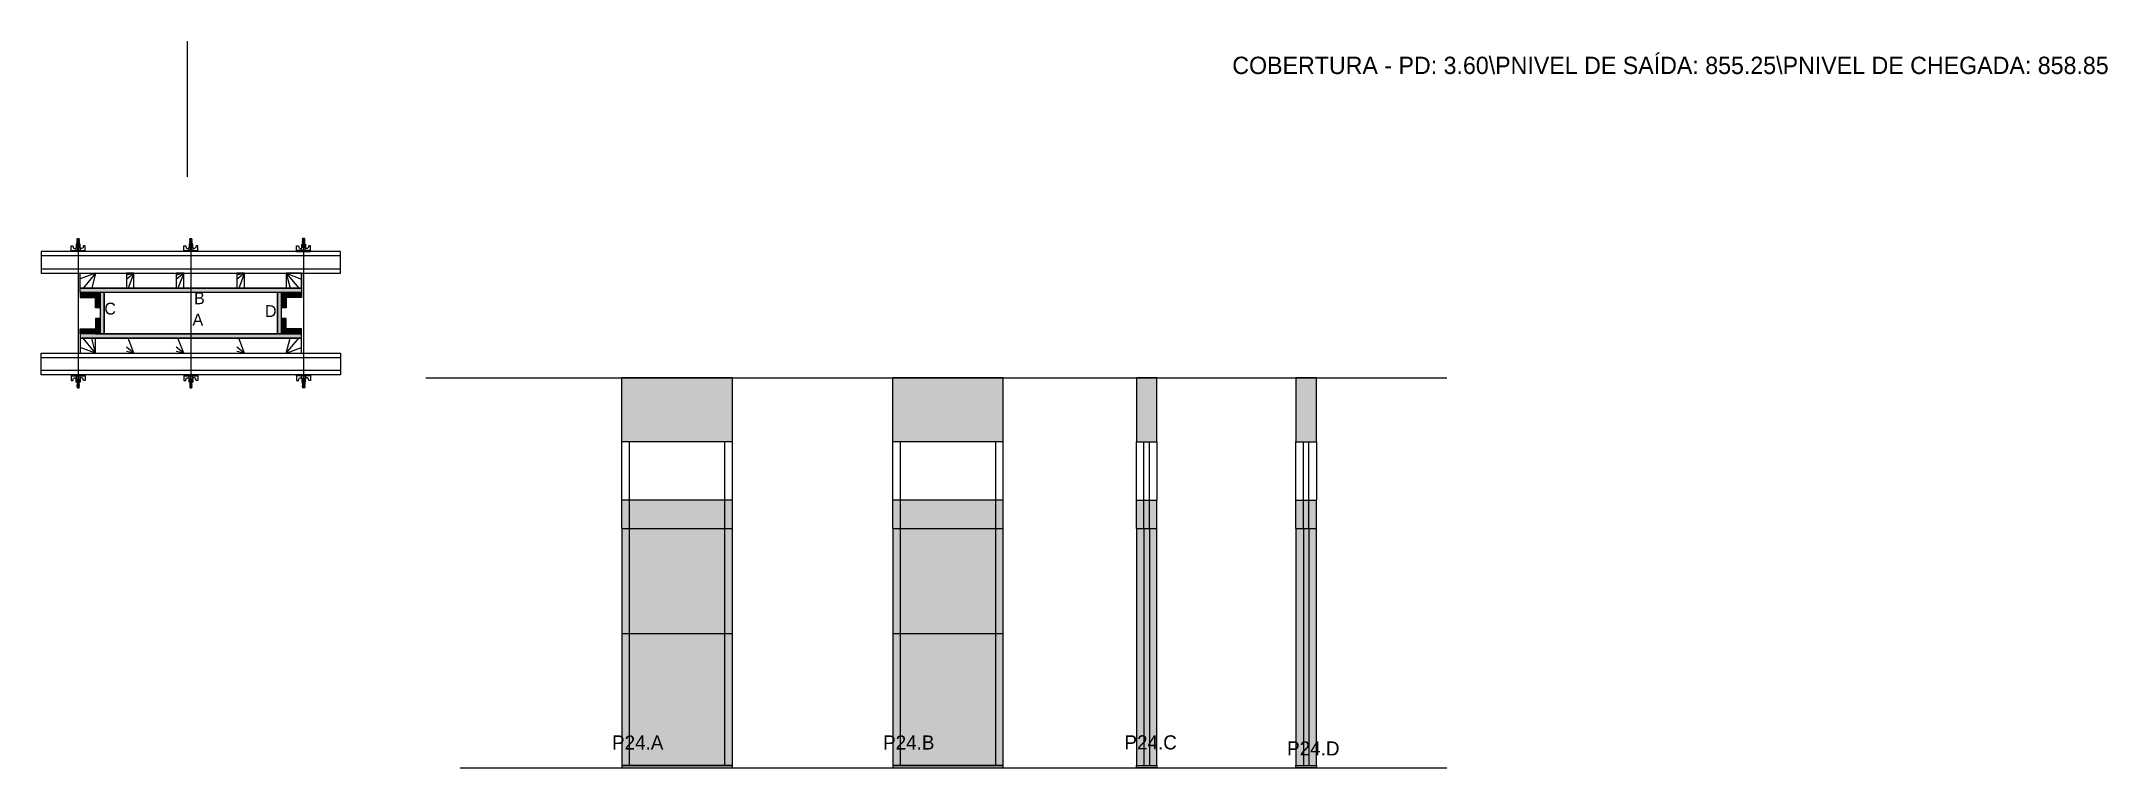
# Model space of a CAD drawing. Header units: metres. Extents: x 4495 to 6401, y 10097 to 10767.
import ezdxf

# ---------------------------------------------------------------- set-up
doc = ezdxf.new("R2010")
doc.units = ezdxf.units.M
for name, color, linetype in [('CHAPA', 7, 'Continuous'), ('COTA', 7, 'Continuous'), ('Hachura', 7, 'Continuous'), ('Madeira', 7, 'Continuous'), ('NOMENCLATURA', 7, 'Continuous'), ('Nível', 7, 'Continuous'), ('Painéis', 7, 'Continuous'), ('Perfil Metálico', 7, 'Continuous'), ('SARR_2.2x7', 7, 'Continuous'), ('SARRAFO', 7, 'Continuous'), ('Texto Seção', 7, 'Continuous'), ('TEXTO_GERAL', 7, 'Continuous')]:
    doc.layers.add(name, color=color, linetype=linetype)

msp = doc.modelspace()

# ---------------------------------------------------------------- hatches: boundary and pattern name
at = {"layer": 'COTA'}
h = msp.add_hatch(color=7, dxfattribs=at)
h.dxf.hatch_style = 1
h.paths.add_polyline_path([(5030.5, 10456.7), (5030.5, 10397.7), (5030.5, 10397.7), (5132.5, 10397.7), (5132.5, 10397.7), (5132.5, 10456.7), (5132.5, 10456.7), (5030.5, 10456.7)])
h = msp.add_hatch(color=7, dxfattribs=at)
h.dxf.hatch_style = 1
h.paths.add_polyline_path([(5280.5, 10456.7), (5280.5, 10397.7), (5280.5, 10397.7), (5382.5, 10397.7), (5382.5, 10397.7), (5382.5, 10456.7), (5382.5, 10456.7), (5280.5, 10456.7)])
h = msp.add_hatch(color=7, dxfattribs=at)
h.dxf.hatch_style = 1
h.paths.add_polyline_path([(5524.3, 10397.7), (5524.3, 10456.7), (5524.3, 10456.7), (5505.3, 10456.7), (5505.3, 10456.7), (5505.3, 10397.7), (5505.3, 10397.7), (5524.3, 10397.7), (5524.3, 10397.7)])
h = msp.add_hatch(color=7, dxfattribs=at)
h.dxf.hatch_style = 1
h.paths.add_polyline_path([(5671.5, 10397.7), (5671.5, 10456.7), (5671.5, 10456.7), (5652.5, 10456.7), (5652.5, 10456.7), (5652.5, 10397.7), (5652.5, 10397.7), (5671.5, 10397.7), (5671.5, 10397.7)])
at = {"layer": 'Hachura'}
h = msp.add_hatch(color=7, dxfattribs=at)
h.dxf.hatch_style = 1
h.paths.add_polyline_path([(4530.9, 10535.4), (4530.9, 10539.4), (4530.9, 10539.4), (4734.9, 10539.4), (4734.9, 10539.4), (4734.9, 10535.4), (4734.9, 10535.4), (4530.9, 10535.4)])
h = msp.add_hatch(color=7, dxfattribs=at)
h.dxf.hatch_style = 1
h.paths.add_polyline_path([(4530.9, 10535.4), (4530.9, 10539.4), (4530.9, 10539.4), (4734.9, 10539.4), (4734.9, 10539.4), (4734.9, 10535.4), (4734.9, 10535.4), (4530.9, 10535.4)])
h = msp.add_hatch(color=7, dxfattribs=at)
h.dxf.hatch_style = 1
h.paths.add_polyline_path([(4544.9, 10535.4), (4544.9, 10531), (4544.9, 10531), (4530.9, 10531), (4530.9, 10531), (4530.9, 10535.4), (4530.9, 10535.4), (4544.9, 10535.4)])
h = msp.add_hatch(color=7, dxfattribs=at)
h.dxf.hatch_style = 1
h.paths.add_polyline_path([(4549.3, 10535.4), (4544.9, 10535.4), (4544.9, 10535.4), (4544.9, 10521.4), (4544.9, 10521.4), (4549.3, 10521.4), (4549.3, 10521.4), (4549.3, 10535.4)])
h = msp.add_hatch(color=7, dxfattribs=at)
h.dxf.hatch_style = 1
h.paths.add_polyline_path([(4552.9, 10535.4), (4549.3, 10535.4), (4549.3, 10535.4), (4549.3, 10497.4), (4549.3, 10497.4), (4552.9, 10497.4), (4552.9, 10497.4), (4552.9, 10535.4)])
h = msp.add_hatch(color=7, dxfattribs=at)
h.dxf.hatch_style = 1
h.paths.add_polyline_path([(4552.9, 10535.4), (4549.3, 10535.4), (4549.3, 10535.4), (4549.3, 10497.4), (4549.3, 10497.4), (4552.9, 10497.4), (4552.9, 10497.4), (4552.9, 10535.4)])
h = msp.add_hatch(color=7, dxfattribs=at)
h.dxf.hatch_style = 1
h.paths.add_polyline_path([(4716.5, 10535.4), (4712.9, 10535.4), (4712.9, 10535.4), (4712.9, 10497.4), (4712.9, 10497.4), (4716.5, 10497.4), (4716.5, 10497.4), (4716.5, 10535.4)])
h = msp.add_hatch(color=7, dxfattribs=at)
h.dxf.hatch_style = 1
h.paths.add_polyline_path([(4716.5, 10535.4), (4712.9, 10535.4), (4712.9, 10535.4), (4712.9, 10497.4), (4712.9, 10497.4), (4716.5, 10497.4), (4716.5, 10497.4), (4716.5, 10535.4)])
h = msp.add_hatch(color=7, dxfattribs=at)
h.dxf.hatch_style = 1
h.paths.add_polyline_path([(4720.9, 10535.4), (4716.5, 10535.4), (4716.5, 10535.4), (4716.5, 10521.4), (4716.5, 10521.4), (4720.9, 10521.4), (4720.9, 10521.4), (4720.9, 10535.4)])
h = msp.add_hatch(color=7, dxfattribs=at)
h.dxf.hatch_style = 1
h.paths.add_polyline_path([(4720.9, 10535.4), (4720.9, 10531), (4720.9, 10531), (4734.9, 10531), (4734.9, 10531), (4734.9, 10535.4), (4734.9, 10535.4), (4720.9, 10535.4)])
h = msp.add_hatch(color=7, dxfattribs=at)
h.dxf.hatch_style = 1
h.paths.add_polyline_path([(4549.3, 10497.4), (4544.9, 10497.4), (4544.9, 10497.4), (4544.9, 10511.4), (4544.9, 10511.4), (4549.3, 10511.4), (4549.3, 10511.4), (4549.3, 10497.4)])
h = msp.add_hatch(color=7, dxfattribs=at)
h.dxf.hatch_style = 1
h.paths.add_polyline_path([(4720.9, 10497.4), (4716.5, 10497.4), (4716.5, 10497.4), (4716.5, 10511.4), (4716.5, 10511.4), (4720.9, 10511.4), (4720.9, 10511.4), (4720.9, 10497.4)])
h = msp.add_hatch(color=7, dxfattribs=at)
h.dxf.hatch_style = 1
h.paths.add_polyline_path([(4544.9, 10497.4), (4544.9, 10501.8), (4544.9, 10501.8), (4530.9, 10501.8), (4530.9, 10501.8), (4530.9, 10497.4), (4530.9, 10497.4), (4544.9, 10497.4)])
h = msp.add_hatch(color=7, dxfattribs=at)
h.dxf.hatch_style = 1
h.paths.add_polyline_path([(4530.9, 10497.4), (4530.9, 10493.4), (4530.9, 10493.4), (4734.9, 10493.4), (4734.9, 10493.4), (4734.9, 10497.4), (4734.9, 10497.4), (4530.9, 10497.4)])
h = msp.add_hatch(color=7, dxfattribs=at)
h.dxf.hatch_style = 1
h.paths.add_polyline_path([(4530.9, 10497.4), (4530.9, 10493.4), (4530.9, 10493.4), (4734.9, 10493.4), (4734.9, 10493.4), (4734.9, 10497.4), (4734.9, 10497.4), (4530.9, 10497.4)])
h = msp.add_hatch(color=7, dxfattribs=at)
h.dxf.hatch_style = 1
h.paths.add_polyline_path([(4720.9, 10497.4), (4720.9, 10501.8), (4720.9, 10501.8), (4734.9, 10501.8), (4734.9, 10501.8), (4734.9, 10497.4), (4734.9, 10497.4), (4720.9, 10497.4)])
h = msp.add_hatch(color=7, dxfattribs=at)
h.dxf.hatch_style = 1
h.paths.add_polyline_path([(5132.5, 10343.7), (5030.5, 10343.7), (5030.5, 10343.7), (5030.5, 10096.7), (5030.5, 10096.7), (5132.5, 10096.7), (5132.5, 10096.7), (5132.5, 10343.7)])
h = msp.add_hatch(color=7, dxfattribs=at)
h.dxf.hatch_style = 1
h.paths.add_polyline_path([(5382.5, 10343.7), (5280.5, 10343.7), (5280.5, 10343.7), (5280.5, 10096.7), (5280.5, 10096.7), (5382.5, 10096.7), (5382.5, 10096.7), (5382.5, 10343.7)])
h = msp.add_hatch(color=7, dxfattribs=at)
h.dxf.hatch_style = 1
h.paths.add_polyline_path([(5524.3, 10096.7), (5524.3, 10343.7), (5524.3, 10343.7), (5505.3, 10343.7), (5505.3, 10343.7), (5505.3, 10096.7), (5505.3, 10096.7), (5524.3, 10096.7)])
h = msp.add_hatch(color=7, dxfattribs=at)
h.dxf.hatch_style = 1
h.paths.add_polyline_path([(5671.5, 10096.7), (5671.5, 10343.7), (5671.5, 10343.7), (5652.5, 10343.7), (5652.5, 10343.7), (5652.5, 10096.7), (5652.5, 10096.7), (5671.5, 10096.7)])

# ---------------------------------------------------------------- linework, layer by layer
at = {"layer": 'CHAPA', "color": 7, "lineweight": 25}
for points in [[(4530.9, 10535.4), (4530.9, 10539.4), (4734.9, 10539.4), (4734.9, 10535.4)], [(4530.9, 10535.4), (4530.9, 10539.4), (4734.9, 10539.4), (4734.9, 10535.4)], [(4552.9, 10535.4), (4549.3, 10535.4), (4549.3, 10497.4), (4552.9, 10497.4)], [(4552.9, 10535.4), (4549.3, 10535.4), (4549.3, 10497.4), (4552.9, 10497.4)], [(4716.5, 10535.4), (4712.9, 10535.4), (4712.9, 10497.4), (4716.5, 10497.4)], [(4716.5, 10535.4), (4712.9, 10535.4), (4712.9, 10497.4), (4716.5, 10497.4)], [(4530.9, 10497.4), (4530.9, 10493.4), (4734.9, 10493.4), (4734.9, 10497.4)], [(4530.9, 10497.4), (4530.9, 10493.4), (4734.9, 10493.4), (4734.9, 10497.4)]]:
    msp.add_lwpolyline(points, close=True, dxfattribs=at)
at = {"layer": 'COTA', "color": 7, "lineweight": 25}
for p, q in [((5132.5, 10456.7), (5030.5, 10456.7)), ((5030.5, 10397.7), (5030.5, 10456.7)), ((5132.5, 10397.7), (5132.5, 10456.7)), ((5382.5, 10456.7), (5280.5, 10456.7)), ((5280.5, 10397.7), (5280.5, 10456.7)), ((5382.5, 10397.7), (5382.5, 10456.7))]:
    msp.add_line(p, q, dxfattribs=at)
for points in [[(5524.3, 10397.7), (5524.3, 10456.7), (5505.3, 10456.7), (5505.3, 10397.7)], [(5671.5, 10397.7), (5671.5, 10456.7), (5652.5, 10456.7), (5652.5, 10397.7)]]:
    msp.add_lwpolyline(points, dxfattribs=at)
at = {"layer": 'Defpoints', "color": 7, "lineweight": 25}
msp.add_line((4629.9, 10642.4), (4629.9, 10767.4), dxfattribs=at)
at = {"layer": 'Hachura', "color": 7, "lineweight": 25}
for p, q in [((4527.8, 10584.4), (4530, 10583.4)), ((4529.9, 10583.1), (4527.8, 10584.2)), ((4527.8, 10583.3), (4530, 10582.2)), ((4529.9, 10582), (4527.8, 10583)), ((4527.8, 10582.1), (4530, 10581)), ((4529.9, 10580.8), (4527.8, 10581.9)), ((4527.9, 10584.9), (4528.2, 10585.2)), ((4527.9, 10584.5), (4527.9, 10584.9)), ((4527.9, 10584.9), (4527.9, 10584.9)), ((4529.8, 10584.9), (4527.9, 10584.9)), ((4527.9, 10584.5), (4529.8, 10583.6)), ((4527.9, 10584.5), (4529.8, 10583.6)), ((4527.9, 10583.4), (4527.9, 10584)), ((4529.8, 10583), (4527.9, 10584)), ((4527.9, 10583.4), (4529.8, 10582.4)), ((4527.9, 10582.2), (4527.9, 10582.9)), ((4529.8, 10581.9), (4527.9, 10582.9)), ((4527.9, 10582.6), (4527.9, 10582.9)), ((4527.9, 10582.2), (4529.8, 10581.2)), ((4527.9, 10581), (4527.9, 10581.7)), ((4529.8, 10580.7), (4527.9, 10581.7)), ((4528.2, 10585.2), (4529.5, 10585.2)), ((4529.8, 10584.2), (4528.5, 10584.9)), ((4529.9, 10584.3), (4528.8, 10584.9)), ((4528.9, 10584.2), (4528.9, 10452.4)), ((4529.3, 10584.9), (4530, 10584.5)), ((4529.8, 10584.9), (4529.5, 10585.2)), ((4529.6, 10584.9), (4529.8, 10584.7)), ((4529.8, 10584.7), (4529.8, 10584.9)), ((4529.8, 10584.2), (4529.8, 10583.6)), ((4529.8, 10582.4), (4529.8, 10583)), ((4529.8, 10581.7), (4529.8, 10581.9)), ((4529.8, 10581.7), (4529.8, 10581.2)), ((4631.8, 10584.4), (4634, 10583.4)), ((4633.9, 10583.1), (4631.8, 10584.2)), ((4631.8, 10583.3), (4634, 10582.2)), ((4633.9, 10582), (4631.8, 10583)), ((4631.8, 10582.1), (4634, 10581)), ((4633.9, 10580.8), (4631.8, 10581.9)), ((4631.9, 10584.9), (4632.2, 10585.2)), ((4631.9, 10584.5), (4631.9, 10584.9)), ((4631.9, 10584.9), (4631.9, 10584.9)), ((4633.8, 10584.9), (4631.9, 10584.9)), ((4631.9, 10584.5), (4633.8, 10583.6)), ((4631.9, 10584.5), (4633.8, 10583.6)), ((4631.9, 10583.4), (4631.9, 10584)), ((4633.8, 10583), (4631.9, 10584)), ((4631.9, 10583.4), (4633.8, 10582.4)), ((4631.9, 10582.2), (4631.9, 10582.9)), ((4633.8, 10581.9), (4631.9, 10582.9)), ((4631.9, 10582.6), (4631.9, 10582.9)), ((4631.9, 10582.2), (4633.8, 10581.2)), ((4631.9, 10581), (4631.9, 10581.7)), ((4633.8, 10580.7), (4631.9, 10581.7)), ((4632.2, 10585.2), (4633.5, 10585.2)), ((4633.8, 10584.2), (4632.5, 10584.9)), ((4633.9, 10584.3), (4632.8, 10584.9)), ((4632.9, 10584.2), (4632.9, 10452.4)), ((4633.3, 10584.9), (4634, 10584.5)), ((4633.8, 10584.9), (4633.5, 10585.2)), ((4633.6, 10584.9), (4633.8, 10584.7)), ((4633.8, 10584.7), (4633.8, 10584.9)), ((4633.8, 10584.2), (4633.8, 10583.6)), ((4633.8, 10582.4), (4633.8, 10583)), ((4633.8, 10581.7), (4633.8, 10581.9)), ((4633.8, 10581.7), (4633.8, 10581.2)), ((4736.5, 10584.9), (4735.9, 10584.5)), ((4735.9, 10584.3), (4737, 10584.9)), ((4738, 10584.4), (4735.9, 10583.4)), ((4735.9, 10583.1), (4738.1, 10584.2)), ((4738, 10583.3), (4735.9, 10582.2)), ((4735.9, 10582), (4738.1, 10583)), ((4738, 10582.1), (4735.9, 10581)), ((4735.9, 10580.8), (4738.1, 10581.9)), ((4736, 10584.9), (4736.3, 10585.2)), ((4736.3, 10584.9), (4736, 10584.7)), ((4736, 10584.7), (4736, 10584.9)), ((4736, 10584.2), (4737.3, 10584.9)), ((4736, 10584.9), (4737.9, 10584.9)), ((4737.9, 10584.5), (4736, 10583.6)), ((4737.9, 10584.5), (4736, 10583.6)), ((4736, 10584.2), (4736, 10583.6)), ((4736, 10583), (4737.9, 10584)), ((4737.9, 10583.4), (4736, 10582.4)), ((4736, 10582.4), (4736, 10583)), ((4736, 10581.9), (4737.9, 10582.9)), ((4737.9, 10582.2), (4736, 10581.2)), ((4736, 10581.7), (4736, 10581.9)), ((4736, 10581.7), (4736, 10581.2)), ((4736, 10580.7), (4737.9, 10581.7)), ((4737.6, 10585.2), (4736.3, 10585.2)), ((4736.9, 10584.2), (4736.9, 10452.4)), ((4737.9, 10584.9), (4737.6, 10585.2)), ((4737.9, 10584.5), (4737.9, 10584.9)), ((4737.9, 10584.9), (4737.9, 10584.9)), ((4737.9, 10583.4), (4737.9, 10584)), ((4737.9, 10582.2), (4737.9, 10582.9)), ((4737.9, 10582.6), (4737.9, 10582.9)), ((4737.9, 10581), (4737.9, 10581.7)), ((4522.5, 10573.4), (4522.5, 10578.5)), ((4522.5, 10578.5), (4524.1, 10578.5)), ((4522.5, 10574.3), (4535.4, 10574.3)), ((4522.5, 10574.3), (4527.6, 10574.3)), ((4535.4, 10573.4), (4522.5, 10573.4)), ((4522.6, 10574.3), (4522.6, 10573.4)), ((4522.8, 10574.3), (4522.8, 10573.4)), ((4523.2, 10574.3), (4523.2, 10573.4)), ((4523.6, 10574.3), (4523.6, 10573.4)), ((4524.1, 10578.5), (4524.7, 10576.3)), ((4524.5, 10574.3), (4524.5, 10573.4)), ((4525, 10576.1), (4527, 10576.1)), ((4525.9, 10574.3), (4525.9, 10573.4)), ((4534.4, 10573.4), (4526.6, 10573.4)), ((4527, 10576.9), (4530.8, 10576.9)), ((4527, 10574.3), (4527, 10576.9)), ((4528.9, 10574.3), (4527, 10574.3)), ((4530.6, 10580.1), (4527.2, 10580.1)), ((4527.2, 10580.1), (4527.2, 10576.9)), ((4530.6, 10580), (4527.2, 10580)), ((4527.6, 10574.3), (4528.3, 10574.3)), ((4529, 10580.1), (4527.8, 10580.7)), ((4527.9, 10581), (4529.8, 10580.1)), ((4528.8, 10580.1), (4527.9, 10580.5)), ((4527.9, 10580.1), (4527.9, 10580.5)), ((4528, 10574), (4528, 10574.2)), ((4528, 10573.5), (4528, 10574)), ((4528.3, 10580.1), (4528.3, 10576.9)), ((4528.6, 10574.3), (4528.6, 10576.3)), ((4528.9, 10574.3), (4528.9, 10573.4)), ((4529.1, 10576.3), (4529.1, 10574.3)), ((4529.8, 10580.7), (4529.8, 10580.1)), ((4529.8, 10580.1), (4529.8, 10576.9)), ((4529.9, 10574.2), (4529.9, 10573.7)), ((4530.6, 10576.9), (4530.6, 10580.1)), ((4530.8, 10576.9), (4530.6, 10576.9)), ((4530.8, 10576.9), (4530.6, 10576.9)), ((4530.8, 10576.9), (4530.8, 10574.3)), ((4532.8, 10576.1), (4530.8, 10576.1)), ((4531.9, 10574.3), (4531.9, 10573.4)), ((4533.7, 10578.5), (4533.1, 10576.3)), ((4533.4, 10574.3), (4533.4, 10573.4)), ((4535.4, 10578.5), (4533.7, 10578.5)), ((4534.2, 10574.3), (4534.2, 10573.4)), ((4534.7, 10574.3), (4534.7, 10573.4)), ((4535, 10574.3), (4535, 10573.4)), ((4535.2, 10574.3), (4535.2, 10573.4)), ((4535.4, 10574.3), (4535.4, 10578.5)), ((4535.4, 10574.3), (4535.4, 10573.4)), ((4626.5, 10573.4), (4626.5, 10578.5)), ((4626.5, 10578.5), (4628.1, 10578.5)), ((4626.5, 10574.3), (4639.4, 10574.3)), ((4626.5, 10574.3), (4631.6, 10574.3)), ((4639.4, 10573.4), (4626.5, 10573.4)), ((4626.6, 10574.3), (4626.6, 10573.4)), ((4626.8, 10574.3), (4626.8, 10573.4)), ((4627.2, 10574.3), (4627.2, 10573.4)), ((4627.6, 10574.3), (4627.6, 10573.4)), ((4628.1, 10578.5), (4628.7, 10576.3)), ((4628.5, 10574.3), (4628.5, 10573.4)), ((4629, 10576.1), (4631, 10576.1)), ((4629.9, 10574.3), (4629.9, 10573.4)), ((4638.4, 10573.4), (4630.6, 10573.4)), ((4631, 10576.9), (4634.8, 10576.9)), ((4631, 10574.3), (4631, 10576.9)), ((4632.9, 10574.3), (4631, 10574.3)), ((4634.6, 10580.1), (4631.2, 10580.1)), ((4631.2, 10580.1), (4631.2, 10576.9)), ((4634.6, 10580), (4631.2, 10580)), ((4631.6, 10574.3), (4632.3, 10574.3)), ((4633, 10580.1), (4631.8, 10580.7)), ((4631.9, 10581), (4633.8, 10580.1)), ((4632.8, 10580.1), (4631.9, 10580.5)), ((4631.9, 10580.1), (4631.9, 10580.5)), ((4632, 10574), (4632, 10574.2)), ((4632, 10573.5), (4632, 10574)), ((4632.3, 10580.1), (4632.3, 10576.9)), ((4632.6, 10574.3), (4632.6, 10576.3)), ((4632.9, 10574.3), (4632.9, 10573.4)), ((4633.1, 10576.3), (4633.1, 10574.3)), ((4633.8, 10580.7), (4633.8, 10580.1)), ((4633.8, 10580.1), (4633.8, 10576.9)), ((4633.9, 10574.2), (4633.9, 10573.7)), ((4634.6, 10576.9), (4634.6, 10580.1)), ((4634.8, 10576.9), (4634.6, 10576.9)), ((4634.8, 10576.9), (4634.6, 10576.9)), ((4634.8, 10576.9), (4634.8, 10574.3)), ((4636.8, 10576.1), (4634.8, 10576.1)), ((4635.9, 10574.3), (4635.9, 10573.4)), ((4637.7, 10578.5), (4637.1, 10576.3)), ((4637.4, 10574.3), (4637.4, 10573.4)), ((4639.4, 10578.5), (4637.7, 10578.5)), ((4638.2, 10574.3), (4638.2, 10573.4)), ((4638.7, 10574.3), (4638.7, 10573.4)), ((4639, 10574.3), (4639, 10573.4)), ((4639.2, 10574.3), (4639.2, 10573.4)), ((4639.4, 10574.3), (4639.4, 10578.5)), ((4639.4, 10574.3), (4639.4, 10573.4)), ((4730.5, 10574.3), (4730.5, 10578.5)), ((4730.5, 10578.5), (4732.1, 10578.5)), ((4743.4, 10574.3), (4730.5, 10574.3)), ((4730.5, 10574.3), (4730.5, 10573.4)), ((4730.5, 10573.4), (4743.4, 10573.4)), ((4730.6, 10574.3), (4730.6, 10573.4)), ((4730.8, 10574.3), (4730.8, 10573.4)), ((4731.2, 10574.3), (4731.2, 10573.4)), ((4731.4, 10573.4), (4739.2, 10573.4)), ((4731.6, 10574.3), (4731.6, 10573.4)), ((4732.1, 10578.5), (4732.7, 10576.3)), ((4732.5, 10574.3), (4732.5, 10573.4)), ((4733, 10576.1), (4735, 10576.1)), ((4733.9, 10574.3), (4733.9, 10573.4)), ((4738.8, 10576.9), (4735, 10576.9)), ((4735, 10576.9), (4735, 10574.3)), ((4735, 10576.9), (4735.2, 10576.9)), ((4735, 10576.9), (4735.2, 10576.9)), ((4735.2, 10580.1), (4738.6, 10580.1)), ((4735.2, 10576.9), (4735.2, 10580.1)), ((4735.2, 10580), (4738.6, 10580)), ((4735.9, 10574.2), (4735.9, 10573.7)), ((4737.9, 10581), (4736, 10580.1)), ((4736, 10580.7), (4736, 10580.1)), ((4736, 10580.1), (4736, 10576.9)), ((4736.7, 10576.3), (4736.7, 10574.3)), ((4736.8, 10580.1), (4738.1, 10580.7)), ((4736.9, 10574.3), (4738.8, 10574.3)), ((4736.9, 10574.3), (4736.9, 10573.4)), ((4737, 10580.1), (4737.9, 10580.5)), ((4737.2, 10574.3), (4737.2, 10576.3)), ((4737.6, 10580.1), (4737.6, 10576.9)), ((4738.2, 10574.3), (4737.6, 10574.3)), ((4737.9, 10580.1), (4737.9, 10580.5)), ((4737.9, 10574), (4737.9, 10574.2)), ((4737.9, 10573.5), (4737.9, 10574)), ((4743.4, 10574.3), (4738.2, 10574.3)), ((4738.6, 10580.1), (4738.6, 10576.9)), ((4738.8, 10574.3), (4738.8, 10576.9)), ((4740.8, 10576.1), (4738.8, 10576.1)), ((4740, 10574.3), (4740, 10573.4)), ((4741.7, 10578.5), (4741.1, 10576.3)), ((4741.4, 10574.3), (4741.4, 10573.4)), ((4743.4, 10578.5), (4741.7, 10578.5)), ((4742.2, 10574.3), (4742.2, 10573.4)), ((4742.7, 10574.3), (4742.7, 10573.4)), ((4743, 10574.3), (4743, 10573.4)), ((4743.2, 10574.3), (4743.2, 10573.4)), ((4743.4, 10573.4), (4743.4, 10578.5)), ((4535.4, 10459.4), (4522.5, 10459.4)), ((4522.5, 10459.4), (4522.5, 10454.2)), ((4522.5, 10458.5), (4535.4, 10458.5)), ((4522.5, 10458.5), (4527.6, 10458.5)), ((4522.5, 10454.2), (4524.1, 10454.2)), ((4522.6, 10458.5), (4522.6, 10459.4)), ((4522.8, 10458.5), (4522.8, 10459.4)), ((4523.2, 10458.5), (4523.2, 10459.4)), ((4523.6, 10458.5), (4523.6, 10459.4)), ((4524.1, 10454.2), (4524.7, 10456.4)), ((4524.5, 10458.5), (4524.5, 10459.4)), ((4525, 10456.7), (4527, 10456.7)), ((4525.9, 10458.5), (4525.9, 10459.4)), ((4534.4, 10459.4), (4526.6, 10459.4)), ((4528.9, 10458.5), (4527, 10458.5)), ((4527, 10458.5), (4527, 10455.9)), ((4527, 10455.9), (4530.8, 10455.9)), ((4527.2, 10452.7), (4527.2, 10455.9)), ((4530.6, 10452.7), (4527.2, 10452.7)), ((4530.6, 10452.7), (4527.2, 10452.7)), ((4527.6, 10458.5), (4528.3, 10458.5)), ((4529, 10452.7), (4527.8, 10452)), ((4529.9, 10451.9), (4527.8, 10450.9)), ((4527.8, 10450.6), (4530, 10451.7)), ((4529.9, 10450.8), (4527.8, 10449.7)), ((4527.8, 10449.5), (4530, 10450.6)), ((4529.9, 10449.6), (4527.8, 10448.6)), ((4527.8, 10448.3), (4530, 10449.4)), ((4527.9, 10451.7), (4529.8, 10452.7)), ((4528.8, 10452.7), (4527.9, 10452.2)), ((4527.9, 10452.7), (4527.9, 10452.2)), ((4529.8, 10452), (4527.9, 10451.1)), ((4527.9, 10451.7), (4527.9, 10451.1)), ((4527.9, 10450.5), (4529.8, 10451.5)), ((4529.8, 10450.9), (4527.9, 10449.9)), ((4527.9, 10450.5), (4527.9, 10449.9)), ((4527.9, 10449.4), (4529.8, 10450.3)), ((4527.9, 10450.1), (4527.9, 10449.9)), ((4529.8, 10449.7), (4527.9, 10448.7)), ((4527.9, 10449.4), (4527.9, 10448.7)), ((4527.9, 10448.2), (4529.8, 10449.2)), ((4527.9, 10448.2), (4529.8, 10449.2)), ((4527.9, 10448.2), (4527.9, 10447.9)), ((4528, 10459.2), (4528, 10458.8)), ((4528, 10458.8), (4528, 10458.6)), ((4528.3, 10452.7), (4528.3, 10455.9)), ((4529.8, 10448.5), (4528.5, 10447.9)), ((4528.6, 10458.5), (4528.6, 10456.5)), ((4529.9, 10448.5), (4528.8, 10447.9)), ((4528.9, 10458.5), (4528.9, 10459.4)), ((4529.1, 10456.5), (4529.1, 10458.5)), ((4529.3, 10447.9), (4530, 10448.2)), ((4529.6, 10447.9), (4529.8, 10448)), ((4529.8, 10452.7), (4529.8, 10455.9)), ((4529.8, 10452), (4529.8, 10452.7)), ((4529.8, 10451.1), (4529.8, 10451.5)), ((4529.8, 10451.1), (4529.8, 10450.9)), ((4529.8, 10450.3), (4529.8, 10449.7)), ((4529.8, 10448.5), (4529.8, 10449.2)), ((4529.8, 10448), (4529.8, 10447.9)), ((4529.9, 10458.6), (4529.9, 10459)), ((4530.6, 10455.9), (4530.6, 10452.7)), ((4530.8, 10455.9), (4530.6, 10455.9)), ((4530.8, 10455.9), (4530.6, 10455.9)), ((4530.8, 10455.9), (4530.8, 10458.5)), ((4532.8, 10456.7), (4530.8, 10456.7)), ((4531.9, 10458.5), (4531.9, 10459.4)), ((4533.7, 10454.2), (4533.1, 10456.4)), ((4533.4, 10458.5), (4533.4, 10459.4)), ((4535.4, 10454.2), (4533.7, 10454.2)), ((4534.2, 10458.5), (4534.2, 10459.4)), ((4534.7, 10458.5), (4534.7, 10459.4)), ((4535, 10458.5), (4535, 10459.4)), ((4535.2, 10458.5), (4535.2, 10459.4)), ((4535.4, 10458.5), (4535.4, 10459.4)), ((4535.4, 10458.5), (4535.4, 10454.2)), ((4639.4, 10459.4), (4626.5, 10459.4)), ((4626.5, 10459.4), (4626.5, 10454.2)), ((4626.5, 10458.5), (4639.4, 10458.5)), ((4626.5, 10458.5), (4631.6, 10458.5)), ((4626.5, 10454.2), (4628.1, 10454.2)), ((4626.6, 10458.5), (4626.6, 10459.4)), ((4626.8, 10458.5), (4626.8, 10459.4)), ((4627.2, 10458.5), (4627.2, 10459.4)), ((4627.6, 10458.5), (4627.6, 10459.4)), ((4628.1, 10454.2), (4628.7, 10456.4)), ((4628.5, 10458.5), (4628.5, 10459.4)), ((4629, 10456.7), (4631, 10456.7)), ((4629.9, 10458.5), (4629.9, 10459.4)), ((4638.4, 10459.4), (4630.6, 10459.4)), ((4632.9, 10458.5), (4631, 10458.5)), ((4631, 10458.5), (4631, 10455.9)), ((4631, 10455.9), (4634.8, 10455.9)), ((4631.2, 10452.7), (4631.2, 10455.9)), ((4634.6, 10452.7), (4631.2, 10452.7)), ((4634.6, 10452.7), (4631.2, 10452.7)), ((4631.6, 10458.5), (4632.3, 10458.5)), ((4633, 10452.7), (4631.8, 10452)), ((4633.9, 10451.9), (4631.8, 10450.9)), ((4631.8, 10450.6), (4634, 10451.7)), ((4633.9, 10450.8), (4631.8, 10449.7)), ((4631.8, 10449.5), (4634, 10450.6)), ((4633.9, 10449.6), (4631.8, 10448.6)), ((4631.8, 10448.3), (4634, 10449.4)), ((4631.9, 10451.7), (4633.8, 10452.7)), ((4632.8, 10452.7), (4631.9, 10452.2)), ((4631.9, 10452.7), (4631.9, 10452.2)), ((4633.8, 10452), (4631.9, 10451.1)), ((4631.9, 10451.7), (4631.9, 10451.1)), ((4631.9, 10450.5), (4633.8, 10451.5)), ((4633.8, 10450.9), (4631.9, 10449.9)), ((4631.9, 10450.5), (4631.9, 10449.9)), ((4631.9, 10449.4), (4633.8, 10450.3)), ((4631.9, 10450.1), (4631.9, 10449.9)), ((4633.8, 10449.7), (4631.9, 10448.7)), ((4631.9, 10449.4), (4631.9, 10448.7)), ((4631.9, 10448.2), (4633.8, 10449.2)), ((4631.9, 10448.2), (4633.8, 10449.2)), ((4631.9, 10448.2), (4631.9, 10447.9)), ((4632, 10459.2), (4632, 10458.8)), ((4632, 10458.8), (4632, 10458.6)), ((4632.3, 10452.7), (4632.3, 10455.9)), ((4633.8, 10448.5), (4632.5, 10447.9)), ((4632.6, 10458.5), (4632.6, 10456.5)), ((4633.9, 10448.5), (4632.8, 10447.9)), ((4632.9, 10458.5), (4632.9, 10459.4)), ((4633.1, 10456.5), (4633.1, 10458.5)), ((4633.3, 10447.9), (4634, 10448.2)), ((4633.6, 10447.9), (4633.8, 10448)), ((4633.8, 10452.7), (4633.8, 10455.9)), ((4633.8, 10452), (4633.8, 10452.7)), ((4633.8, 10451.1), (4633.8, 10451.5)), ((4633.8, 10451.1), (4633.8, 10450.9)), ((4633.8, 10450.3), (4633.8, 10449.7)), ((4633.8, 10448.5), (4633.8, 10449.2)), ((4633.8, 10448), (4633.8, 10447.9)), ((4633.9, 10458.6), (4633.9, 10459)), ((4634.6, 10455.9), (4634.6, 10452.7)), ((4634.8, 10455.9), (4634.6, 10455.9)), ((4634.8, 10455.9), (4634.6, 10455.9)), ((4634.8, 10455.9), (4634.8, 10458.5)), ((4636.8, 10456.7), (4634.8, 10456.7)), ((4635.9, 10458.5), (4635.9, 10459.4)), ((4637.7, 10454.2), (4637.1, 10456.4)), ((4637.4, 10458.5), (4637.4, 10459.4)), ((4639.4, 10454.2), (4637.7, 10454.2)), ((4638.2, 10458.5), (4638.2, 10459.4)), ((4638.7, 10458.5), (4638.7, 10459.4)), ((4639, 10458.5), (4639, 10459.4)), ((4639.2, 10458.5), (4639.2, 10459.4)), ((4639.4, 10458.5), (4639.4, 10459.4)), ((4639.4, 10458.5), (4639.4, 10454.2)), ((4730.5, 10459.4), (4743.4, 10459.4)), ((4730.5, 10458.5), (4730.5, 10459.4)), ((4743.4, 10458.5), (4730.5, 10458.5)), ((4730.5, 10458.5), (4730.5, 10454.2)), ((4730.5, 10454.2), (4732.1, 10454.2)), ((4730.6, 10458.5), (4730.6, 10459.4)), ((4730.8, 10458.5), (4730.8, 10459.4)), ((4731.2, 10458.5), (4731.2, 10459.4)), ((4731.4, 10459.4), (4739.2, 10459.4)), ((4731.6, 10458.5), (4731.6, 10459.4)), ((4732.1, 10454.2), (4732.7, 10456.4)), ((4732.5, 10458.5), (4732.5, 10459.4)), ((4733, 10456.7), (4735, 10456.7)), ((4733.9, 10458.5), (4733.9, 10459.4)), ((4735, 10455.9), (4735, 10458.5)), ((4738.8, 10455.9), (4735, 10455.9)), ((4735, 10455.9), (4735.2, 10455.9)), ((4735, 10455.9), (4735.2, 10455.9)), ((4735.2, 10455.9), (4735.2, 10452.7)), ((4735.2, 10452.7), (4738.6, 10452.7)), ((4735.2, 10452.7), (4738.6, 10452.7)), ((4735.9, 10458.6), (4735.9, 10459)), ((4735.9, 10451.9), (4738.1, 10450.9)), ((4738, 10450.6), (4735.9, 10451.7)), ((4735.9, 10450.8), (4738.1, 10449.7)), ((4738, 10449.5), (4735.9, 10450.6)), ((4735.9, 10449.6), (4738.1, 10448.6)), ((4738, 10448.3), (4735.9, 10449.4)), ((4735.9, 10448.5), (4737, 10447.9)), ((4736.5, 10447.9), (4735.9, 10448.2)), ((4736, 10452.7), (4736, 10455.9)), ((4736, 10452), (4736, 10452.7)), ((4737.9, 10451.7), (4736, 10452.7)), ((4736, 10452), (4737.9, 10451.1)), ((4736, 10451.1), (4736, 10451.5)), ((4737.9, 10450.5), (4736, 10451.5)), ((4736, 10451.1), (4736, 10450.9)), ((4736, 10450.9), (4737.9, 10449.9)), ((4736, 10450.3), (4736, 10449.7)), ((4737.9, 10449.4), (4736, 10450.3)), ((4736, 10449.7), (4737.9, 10448.7)), ((4737.9, 10448.2), (4736, 10449.2)), ((4736, 10448.5), (4736, 10449.2)), ((4737.9, 10448.2), (4736, 10449.2)), ((4736, 10448.5), (4737.3, 10447.9)), ((4736.3, 10447.9), (4736, 10448)), ((4736, 10448), (4736, 10447.9)), ((4736.7, 10456.5), (4736.7, 10458.5)), ((4736.8, 10452.7), (4738.1, 10452)), ((4736.9, 10458.5), (4736.9, 10459.4)), ((4736.9, 10458.5), (4738.8, 10458.5)), ((4737, 10452.7), (4737.9, 10452.2)), ((4737.2, 10458.5), (4737.2, 10456.5)), ((4738.2, 10458.5), (4737.6, 10458.5)), ((4737.6, 10452.7), (4737.6, 10455.9)), ((4737.9, 10459.2), (4737.9, 10458.8)), ((4737.9, 10458.8), (4737.9, 10458.6)), ((4737.9, 10452.7), (4737.9, 10452.2)), ((4737.9, 10451.7), (4737.9, 10451.1)), ((4737.9, 10450.5), (4737.9, 10449.9)), ((4737.9, 10450.1), (4737.9, 10449.9)), ((4737.9, 10449.4), (4737.9, 10448.7)), ((4737.9, 10448.2), (4737.9, 10447.9)), ((4743.4, 10458.5), (4738.2, 10458.5)), ((4738.6, 10452.7), (4738.6, 10455.9)), ((4738.8, 10458.5), (4738.8, 10455.9)), ((4740.8, 10456.7), (4738.8, 10456.7)), ((4740, 10458.5), (4740, 10459.4)), ((4741.7, 10454.2), (4741.1, 10456.4)), ((4741.4, 10458.5), (4741.4, 10459.4)), ((4743.4, 10454.2), (4741.7, 10454.2)), ((4742.2, 10458.5), (4742.2, 10459.4)), ((4742.7, 10458.5), (4742.7, 10459.4)), ((4743, 10458.5), (4743, 10459.4)), ((4743.2, 10458.5), (4743.2, 10459.4)), ((4743.4, 10459.4), (4743.4, 10454.2)), ((4527.9, 10447.9), (4527.9, 10447.9)), ((4527.9, 10447.9), (4528.2, 10447.6)), ((4529.8, 10447.9), (4527.9, 10447.9)), ((4528.2, 10447.6), (4529.5, 10447.6)), ((4529.8, 10447.9), (4529.5, 10447.6)), ((4631.9, 10447.9), (4631.9, 10447.9)), ((4631.9, 10447.9), (4632.2, 10447.6)), ((4633.8, 10447.9), (4631.9, 10447.9)), ((4632.2, 10447.6), (4633.5, 10447.6)), ((4633.8, 10447.9), (4633.5, 10447.6)), ((4736, 10447.9), (4736.3, 10447.6)), ((4736, 10447.9), (4737.9, 10447.9)), ((4737.6, 10447.6), (4736.3, 10447.6)), ((4737.9, 10447.9), (4737.6, 10447.6)), ((4737.9, 10447.9), (4737.9, 10447.9))]:
    msp.add_line(p, q, dxfattribs=at)
at = {"layer": 'Madeira', "color": 7, "lineweight": 25}
for p, q in [((4544.9, 10553.4), (4530.9, 10548)), ((4544.9, 10553.4), (4533.4, 10539.4)), ((4544.9, 10553.4), (4541.4, 10539.4)), ((4580.4, 10553.4), (4573.4, 10547.6)), ((4580.4, 10553.4), (4573.4, 10551.6)), ((4580.4, 10553.4), (4575, 10539.4)), ((4626.4, 10553.4), (4619.4, 10547.6)), ((4626.4, 10553.4), (4619.4, 10551.6)), ((4626.4, 10553.4), (4621, 10539.4)), ((4682.4, 10553.4), (4675.4, 10547.6)), ((4682.4, 10553.4), (4675.4, 10551.6)), ((4682.4, 10553.4), (4677, 10539.4)), ((4720.9, 10553.4), (4732.4, 10539.4)), ((4720.9, 10553.4), (4724.4, 10539.4)), ((4720.9, 10553.4), (4734.9, 10547.9)), ((4544.9, 10479.4), (4533.4, 10493.4)), ((4544.9, 10479.4), (4541.4, 10493.4)), ((4580.4, 10479.4), (4575, 10493.4)), ((4626.4, 10479.4), (4621, 10493.4)), ((4682.4, 10479.4), (4677, 10493.4)), ((4720.9, 10479.4), (4732.4, 10493.4)), ((4720.9, 10479.4), (4724.4, 10493.4)), ((4544.9, 10479.4), (4530.9, 10484.8)), ((4580.4, 10479.4), (4573.4, 10485.1)), ((4580.4, 10479.4), (4573.4, 10481.1)), ((4626.4, 10479.4), (4619.4, 10485.1)), ((4626.4, 10479.4), (4619.4, 10481.1)), ((4682.4, 10479.4), (4675.4, 10485.1)), ((4682.4, 10479.4), (4675.4, 10481.1)), ((4720.9, 10479.4), (4734.9, 10484.8))]:
    msp.add_line(p, q, dxfattribs=at)
for points in [[(4734.9, 10553.4), (4734.9, 10539.4), (4530.9, 10539.4), (4530.9, 10553.4)], [(4580.4, 10553.4), (4573.4, 10553.4), (4573.4, 10539.4), (4580.4, 10539.4)], [(4626.4, 10553.4), (4619.4, 10553.4), (4619.4, 10539.4), (4626.4, 10539.4)], [(4682.4, 10553.4), (4675.4, 10553.4), (4675.4, 10539.4), (4682.4, 10539.4)], [(4720.9, 10553.4), (4720.9, 10539.4), (4734.9, 10539.4), (4734.9, 10553.4)], [(4544.9, 10479.4), (4544.9, 10493.4), (4530.9, 10493.4), (4530.9, 10479.4)], [(4734.9, 10479.4), (4734.9, 10493.4), (4530.9, 10493.4), (4530.9, 10479.4)]]:
    msp.add_lwpolyline(points, close=True, dxfattribs=at)
at = {"layer": 'Nível', "color": 7, "lineweight": 25}
for p, q in [((4849.7, 10456.7), (5791.7, 10456.7)), ((4881.5, 10096.7), (5791.7, 10096.7))]:
    msp.add_line(p, q, dxfattribs=at)
at = {"layer": 'Painéis', "color": 7, "lineweight": 25}
for p, q in [((5132.5, 10397.7), (5030.5, 10397.7)), ((5030.5, 10343.7), (5030.5, 10397.7)), ((5132.5, 10343.7), (5132.5, 10397.7)), ((5382.5, 10397.7), (5280.5, 10397.7)), ((5280.5, 10343.7), (5280.5, 10397.7)), ((5382.5, 10343.7), (5382.5, 10397.7)), ((5505.3, 10343.7), (5505.3, 10397.7)), ((5505.3, 10397.7), (5524.3, 10397.7)), ((5524.3, 10397.7), (5524.3, 10343.7)), ((5652.5, 10343.7), (5652.5, 10397.7)), ((5652.5, 10397.7), (5671.5, 10397.7)), ((5671.5, 10397.7), (5671.5, 10343.7)), ((5132.5, 10343.7), (5030.5, 10343.7)), ((5030.5, 10317.7), (5030.5, 10343.7)), ((5132.5, 10317.7), (5132.5, 10343.7)), ((5382.5, 10343.7), (5280.5, 10343.7)), ((5280.5, 10317.7), (5280.5, 10343.7)), ((5382.5, 10317.7), (5382.5, 10343.7)), ((5505.3, 10343.7), (5524.3, 10343.7)), ((5505.3, 10317.7), (5505.3, 10343.7)), ((5524.3, 10317.7), (5524.3, 10343.7)), ((5652.5, 10343.7), (5671.5, 10343.7)), ((5652.5, 10317.7), (5652.5, 10343.7)), ((5671.5, 10317.7), (5671.5, 10343.7)), ((5030.5, 10317.7), (5030.5, 10096.7)), ((5030.5, 10317.7), (5132.5, 10317.7)), ((5132.5, 10096.7), (5132.5, 10317.7)), ((5280.5, 10317.7), (5280.5, 10096.7)), ((5280.5, 10317.7), (5382.5, 10317.7)), ((5382.5, 10096.7), (5382.5, 10317.7)), ((5505.3, 10317.7), (5505.3, 10098.7)), ((5505.3, 10317.7), (5524.3, 10317.7)), ((5524.3, 10098.7), (5524.3, 10317.7)), ((5652.5, 10317.7), (5652.5, 10098.7)), ((5652.5, 10317.7), (5671.5, 10317.7)), ((5671.5, 10098.7), (5671.5, 10317.7)), ((5030.5, 10220.7), (5132.5, 10220.7)), ((5280.5, 10220.7), (5382.5, 10220.7)), ((5030.5, 10098.7), (5132.5, 10098.7)), ((5280.5, 10098.7), (5382.5, 10098.7)), ((5505.3, 10098.7), (5524.3, 10098.7)), ((5652.5, 10098.7), (5671.5, 10098.7))]:
    msp.add_line(p, q, dxfattribs=at)
for points in [[(4712.9, 10497.4), (4712.9, 10535.4), (4552.9, 10535.4), (4552.9, 10497.4)], [(5132.5, 10098.7), (5030.5, 10098.7), (5030.5, 10096.7), (5132.5, 10096.7)], [(5382.5, 10098.7), (5280.5, 10098.7), (5280.5, 10096.7), (5382.5, 10096.7)], [(5505.3, 10098.7), (5524.3, 10098.7), (5524.3, 10096.7), (5505.3, 10096.7)], [(5652.5, 10098.7), (5671.5, 10098.7), (5671.5, 10096.7), (5652.5, 10096.7)]]:
    msp.add_lwpolyline(points, close=True, dxfattribs=at)
at = {"layer": 'Perfil Metálico', "color": 7, "lineweight": 25}
for points in [[(4494.9, 10573.4), (4494.9, 10553.4), (4770.9, 10553.4), (4770.9, 10573.4)], [(4770.9, 10557.4), (4770.9, 10569.4), (4494.9, 10569.4), (4494.9, 10557.4)], [(4494.9, 10459.4), (4494.9, 10479.4), (4770.9, 10479.4), (4770.9, 10459.4)], [(4770.9, 10475.4), (4770.9, 10463.4), (4494.9, 10463.4), (4494.9, 10475.4)]]:
    msp.add_lwpolyline(points, close=True, dxfattribs=at)
at = {"layer": 'SARR_2.2x7', "color": 7, "lineweight": 25}
for p, q in [((5037.5, 10343.7), (5037.5, 10397.7)), ((5125.5, 10343.7), (5125.5, 10397.7)), ((5287.5, 10343.7), (5287.5, 10397.7)), ((5375.5, 10343.7), (5375.5, 10397.7)), ((5512.3, 10343.7), (5512.3, 10397.7)), ((5517.3, 10343.7), (5517.3, 10397.7)), ((5659.5, 10343.7), (5659.5, 10397.7)), ((5664.5, 10343.7), (5664.5, 10397.7)), ((5037.5, 10317.7), (5037.5, 10343.7)), ((5125.5, 10317.7), (5125.5, 10343.7)), ((5287.5, 10317.7), (5287.5, 10343.7)), ((5375.5, 10317.7), (5375.5, 10343.7)), ((5512.3, 10317.7), (5512.3, 10343.7)), ((5517.3, 10317.7), (5517.3, 10343.7)), ((5659.5, 10317.7), (5659.5, 10343.7)), ((5664.5, 10317.7), (5664.5, 10343.7)), ((5037.5, 10220.7), (5037.5, 10317.7)), ((5125.5, 10220.7), (5125.5, 10317.7)), ((5287.5, 10220.7), (5287.5, 10317.7)), ((5375.5, 10220.7), (5375.5, 10317.7)), ((5512.3, 10317.7), (5512.3, 10098.7)), ((5517.3, 10317.7), (5517.3, 10098.7)), ((5659.5, 10317.7), (5659.5, 10098.7)), ((5664.5, 10317.7), (5664.5, 10098.7)), ((5037.5, 10098.7), (5037.5, 10220.7)), ((5125.5, 10098.7), (5125.5, 10220.7)), ((5287.5, 10098.7), (5287.5, 10220.7)), ((5375.5, 10098.7), (5375.5, 10220.7)), ((5037.5, 10098.7), (5037.5, 10098.7)), ((5125.5, 10098.7), (5125.5, 10098.7)), ((5287.5, 10098.7), (5287.5, 10098.7)), ((5375.5, 10098.7), (5375.5, 10098.7))]:
    msp.add_line(p, q, dxfattribs=at)
at = {"layer": 'SARRAFO', "color": 7, "lineweight": 25}
for points in [[(4530.9, 10531), (4544.9, 10531), (4544.9, 10535.4), (4530.9, 10535.4)], [(4544.9, 10521.4), (4544.9, 10535.4), (4549.3, 10535.4), (4549.3, 10521.4)], [(4716.5, 10521.4), (4716.5, 10535.4), (4720.9, 10535.4), (4720.9, 10521.4)], [(4734.9, 10531), (4720.9, 10531), (4720.9, 10535.4), (4734.9, 10535.4)], [(4544.9, 10511.4), (4544.9, 10497.4), (4549.3, 10497.4), (4549.3, 10511.4)], [(4716.5, 10511.4), (4716.5, 10497.4), (4720.9, 10497.4), (4720.9, 10511.4)], [(4530.9, 10501.8), (4544.9, 10501.8), (4544.9, 10497.4), (4530.9, 10497.4)], [(4734.9, 10501.8), (4720.9, 10501.8), (4720.9, 10497.4), (4734.9, 10497.4)]]:
    msp.add_lwpolyline(points, close=True, dxfattribs=at)

# ---------------------------------------------------------------- texts
at = {"layer": 'NOMENCLATURA', "color": 7, "lineweight": 25}
msp.add_text('COBERTURA - PD: 3.60\\PNIVEL DE SAÍDA: 855.25\\PNIVEL DE CHEGADA: 858.85', height=16, dxfattribs=at).set_placement((5593.8, 10737.2))
at = {"layer": 'Texto Seção', "color": 7, "lineweight": 25}
for s, p in [('P24.A', (5021.5, 10113.5)), ('P24.B', (5271.6, 10113.5)), ('P24.C', (5494.3, 10113.6)), ('P24.D', (5644.4, 10108))]:
    msp.add_text(s, height=13, dxfattribs=at).set_placement(p)
at = {"layer": 'TEXTO_GERAL', "color": 7, "lineweight": 25}
for s, p in [('C', (4553.1, 10515.1)), ('B', (4635.9, 10524.7)), ('A', (4634.4, 10505)), ('D', (4701.3, 10512.8))]:
    msp.add_text(s, height=11, dxfattribs=at).set_placement(p)

doc.saveas('drawing.dxf')
